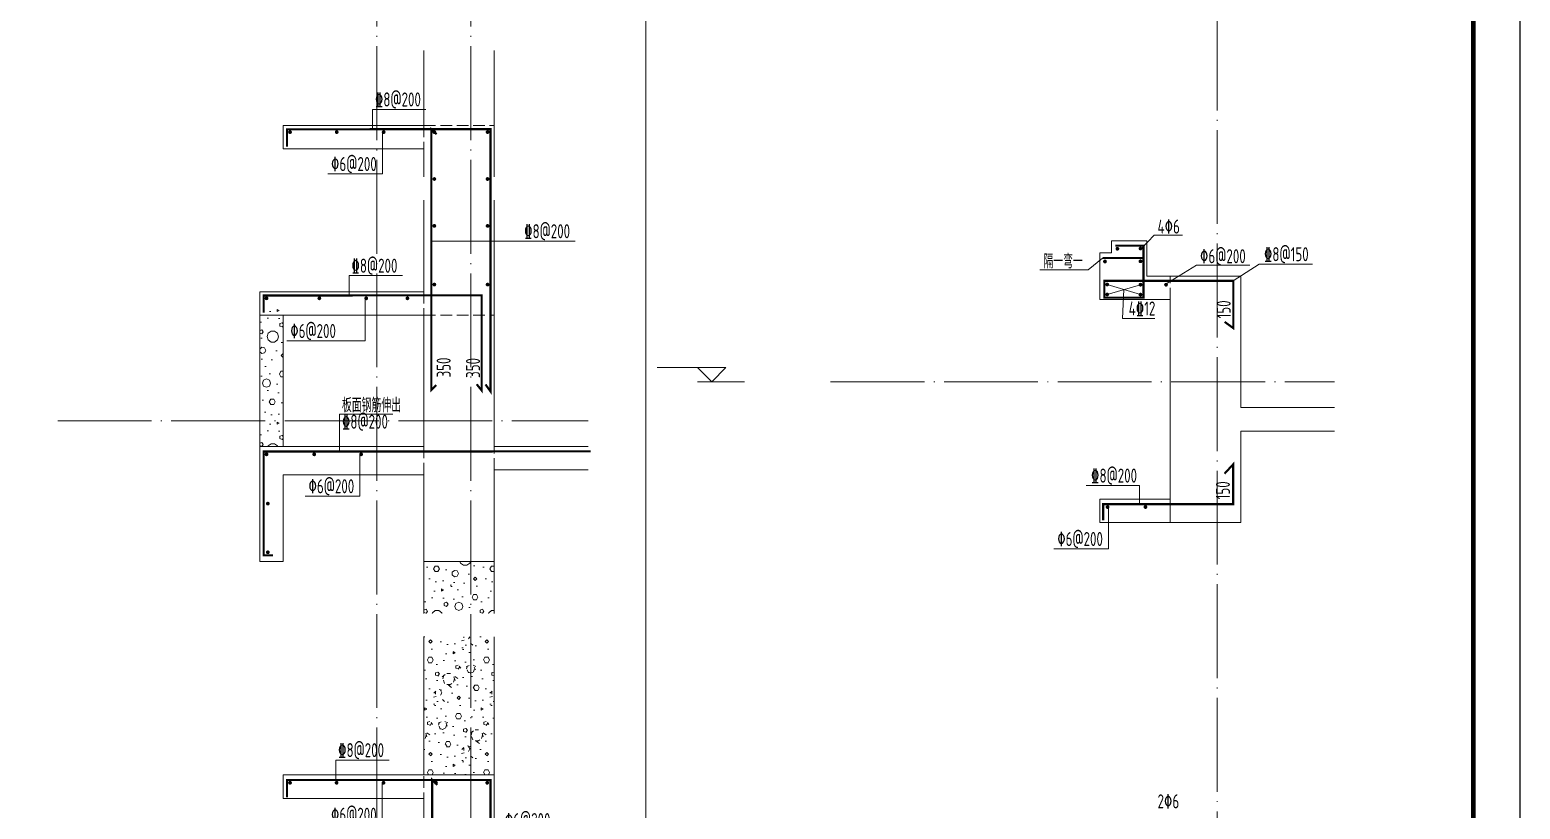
# Model space of a CAD drawing. Extents: x -129922 to 1190196, y -520662 to 139923.
# Drawn here: x 56476 to 62827, y -292490 to -289168 of the extents above; entities that cross this region are included whole.
import ezdxf
from ezdxf.enums import TextEntityAlignment as Align

# ---------------------------------------------------------------- set-up
doc = ezdxf.new("R2010")
doc.units = 0
doc.header["$LTSCALE"] = 1000
doc.header["$MEASUREMENT"] = 0
doc.linetypes.add('DASH', pattern=[0.35, 0.25, -0.1])
doc.linetypes.add('DOTE', pattern=[2.4200000000000004, 2, -0.2, 0.02, -0.2])
for name, color, linetype, lineweight in [('A-轴线-塔楼', 1, 'DOTE', 9), ('S-墙柱-REIN', 1, 'Continuous', 20), ('S-大样-HATCH', 251, 'Continuous', 9), ('S-大样-实线', 2, 'Continuous', 20), ('S-大样-标高', 3, 'Continuous', 20), ('S-大样-虚线', 4, 'DASH', 20), ('S-板-BEAM', 4, 'DASH', 20), ('S-轴网-轴线', 1, 'DOTE', 9), ('S-通用-TEXT', 7, 'Continuous', 20)]:
    doc.layers.add(name, color=color, linetype=linetype, lineweight=lineweight)
doc.layers.add('Y-云图图框', color=7, linetype='Continuous')
doc.styles.add('_YT_Name', font='', dxfattribs={"width": 0.8})
doc.styles.add('_YT_Sign_Text', font='ros.shx', dxfattribs={"width": 0.8, "bigfont": 'hztxt.shx'})
doc.styles.get("Standard").update_dxf_attribs({"font": 'gbenor.shx', "bigfont": 'gbcbig.shx'})
doc.styles.add('TSSD_Rein', font='tssdeng.shx', dxfattribs={"width": 0.7, "bigfont": 'hztxt.shx'})
doc.styles.get('_YT_Name').set_extended_font_data('SimHei')

# ---------------------------------------------------------------- blocks, each defined once
blk = doc.blocks.new('ECMCTK_A1_竖_单行图名--0')
at = {"color": 4}
blk.add_lwpolyline([(0, 0), (594, 0), (594, 841), (0, 841)], close=True, dxfattribs=at)
at = {"const_width": 1}
blk.add_lwpolyline([(10, 10), (584, 10), (584, 816), (10, 816)], close=True, dxfattribs=at)
at = {"color": 80, "flags": 3}
for tag, height, p in [('YTHQINS', 3, (593.3141200545703, 817.5)), ('ECMCKEY', 3, (440.0921243124531, 590.5706649302933)), ('YTTQINS', 3.75, (595.3510402455662, 11.875)), ('YTFRAME', 3, (375.9724074741314, 4.921755620748058)), ('YTBARCODE_T1', 3, (493.7444679098955, 4.569802464727218))]:
    blk.add_attdef(tag, text='', height=height, dxfattribs=at).set_placement(p, align=Align.MIDDLE_CENTER)
for tag, height, style, width, p in [('证书编号', 4, '_YT_Sign_Text', 0.8, (461.8656915562096, 43.81149042045581)), ('审查批准号', 4, '_YT_Sign_Text', 0.8, (514.0642124165734, 43.81149042045581)), ('工程号', 4, '_YT_Sign_Text', 0.5, (557.0764362394239, 44.12275228826911)), ('设计单位', 5.999999999999999, '_YT_Name', 0.8, (376.7464169530958, 38.60129544185475)), ('建设单位', 4, '_YT_Sign_Text', 0.8, (487.9602946534287, 36.11371279187733)), ('阶段', 4, '_YT_Sign_Text', 0.8, (557.0764362394239, 35.81408429943258)), ('项目号', 4, '_YT_Sign_Text', 0.5, (575.0773099067155, 33.72065001731971)), ('项目名称', 4, '_YT_Sign_Text', 0.8, (487.9602946534287, 28.11371279187733)), ('专业', 4, '_YT_Sign_Text', 0.8, (557.0764362394239, 27.30991628643824)), ('图纸编号', 4, '_YT_Sign_Text', 0.5, (556.9285160316213, 19.36233519530651)), ('图纸名称', 4.5, '_YT_Name', 0.8, (488.3892103430502, 15.06342029713822)), ('出图比例', 4.2, '_YT_Sign_Text', 0.8, (434.8246771789596, 11.78151837794037)), ('日期', 4, '_YT_Sign_Text', 0.5, (556.8795155204716, 12.12894911456533)), ('版本号', 4, '_YT_Sign_Text', 0.8, (575.0773099067155, 13.00177242097561))]:
    blk.add_attdef(tag, text='', height=height, dxfattribs=dict(style=style, width=width)).set_placement(p, align=Align.CENTER)
at = {"style": '_YT_Sign_Text', "width": 0.8, "flags": 3}
for tag, p, height in [('[审定人]', (343.9454760333838, 27.80807278700811), 4.104), ('{审定人}', (358.8700265756743, 26.45148132665476), 6.24), ('[校对人]', (395.2349892163655, 27.82430951000031), 4.104), ('{校对人}', (411.3493342660694, 26.53052129088257), 6.24), ('[审核人]', (344.0124312815092, 19.75554442451114), 4.104), ('{审核人}', (359.9801036885532, 18.43968781662279), 6.24), ('[设计人]', (395.4725264970979, 20.21113623363228), 4.104), ('{设计人}', (411.4798998346289, 18.53905114268498), 6.24), ('[项目负责人]', (343.7775188702284, 12.01214185184024), 4.104), ('{项目负责人}', (361.2800708387625, 10.71902187573432), 6.24), ('[专业负责人]', (395.7409748449176, 11.76811291446589), 4.104), ('{专业负责人}', (411.5792325186196, 10.36075046322785), 6.24)]:
    blk.add_attdef(tag, p, '', height=height, dxfattribs=at)
at = {"color": 80, "flags": 3}
for tag, p in [('YTBZSIT', (10, 10)), ('EXT_TK_LEFT', (10, 10)), ('YTQRCODE', (304.556034932179, 12.07320315318532))]:
    blk.add_attdef(tag, p, '', height=3, dxfattribs=at)
blk = doc.blocks.new('erwq3w4324')
at = {"layer": 'S-大样-HATCH', "ltscale": 0.2}
h = blk.add_hatch(dxfattribs=at)
h.set_pattern_fill('加气混凝土', color=256, scale=20)
h.set_pattern_definition([(0, (753675.4208375472, 831443.3018374067), (120, 240), [0, -240]), (0, (753535.0208375473, 831410.9018374067), (120, 240), [0, -240]), (0, (753613.0208375473, 831408.5018374067), (120, 240), [0, -240]), (0, (753698.2208375474, 831479.3018374067), (120, 240), [0, -240]), (0, (753598.6208375474, 831396.5018374067), (120, 240), [0, -240]), (0, (753722.2208375474, 831630.5018374067), (120, 240), [0, -240]), (0, (753649.0208375473, 831611.3018374067), (120, 240), [0, -240]), (0, (753687.4208375472, 831581.3018374067), (120, 240), [0, -240]), (0, (753491.8208375475, 831576.5018374067), (120, 240), [0, -240]), (0, (753609.4208375472, 831565.7018374066), (120, 240), [0, -240]), (0, (753563.8208375475, 831504.5018374067), (120, 240), [0, -240]), (0, (753566.2208375474, 831414.5018374067), (120, 240), [0, -240]), (0, (753656.2208375474, 831404.9018374067), (120, 240), [0, -240]), (0, (753722.2208375474, 831510.5018374067), (120, 240), [0, -240]), (0, (753497.8208375475, 831473.3018374067), (120, 240), [0, -240]), (0, (753518.2208375474, 831514.1018374066), (120, 240), [0, -240]), (0, (753611.8208375475, 831497.3018374067), (120, 240), [0, -240]), (0, (753578.2208375474, 831462.5018374067), (120, 240), [0, -240]), (0, (753559.0208375473, 831541.7018374066), (120, 240), [0, -240]), (0, (753589.0208375473, 831631.7018374066), (120, 240), [0, -240]), (0, (753507.4208375472, 831422.9018374067), (120, 240), [0, -240]), (0, (753639.4208375472, 831582.5018374067), (120, 240), [0, -240]), (0, (753527.8208375475, 831586.1018374066), (120, 240), [0, -240]), (0, (753508.6208375474, 831617.3018374067), (120, 240), [0, -240]), (130.601294, (753707.4779807474, 831555.3589798067), (-599.9999933723939, 720.0000031479067), [10.5366216, -4414.844400000001]), (18.4349488, (753690.3351239474, 831559.9304086067), (599.9999977872279, 239.9999982292889), [10.842096, -1507.05116]), (90, (753690.3351239474, 831549.6446950067), (120, 240), [10.2857136, -469.71426]), (161.565051, (753700.6208375474, 831546.2161222066), (-600.0000030210431, 239.9999821089645), [10.842096, -1507.05116]), (53.1301023, (753700.6208375474, 831546.2161222066), (120.000000226848, 239.9999998865759), [11.428572, -1188.5714]), (135, (753709.7636951474, 831423.9304294067), (-120.0000145064572, 239.9999837580805), [9.697464, -669.12504]), (45, (753696.0494087473, 831423.9304294067), (119.9999992329508, 239.999999031587), [9.697464, -669.12504]), (135, (753702.9065519474, 831417.0732694067), (-120.0000145064572, 239.9999837580805), [9.697464, -669.12504]), (45, (753702.9065519474, 831417.0732694067), (119.9999992329508, 239.999999031587), [9.697464, -669.12504]), (116.565051, (753594.3351335474, 831585.0732670067), (-2.087719469301419e-05, 479.9999869414082), [12.77753039999998, -255.5505999999997]), (180, (753588.6208535475, 831596.5018366067), (-120, 240), [13.7142864, -226.2857]), (63.43494880000001, (753569.1922775474, 831585.0732670067), (1.086458141230651e-06, 479.9999976745345), [12.7775304, -255.5506]), (116.565051, (753574.9065575474, 831573.6446950067), (-2.087719469301419e-05, 479.9999869414082), [12.77753039999998, -255.5505999999997]), (0, (753574.9065575474, 831573.6446950067), (120, 240), [13.7142864, -226.2857]), (63.43494880000001, (753588.6208535475, 831573.6446950067), (1.086458141230651e-06, 479.9999976745345), [12.7775304, -255.5506]), (107.102728, (753684.6208367473, 831503.9304214066), (-359.9999862369818, 1200.000001936058), [15.5445384, -6513.161]), (143.972626, (753680.0494079473, 831518.7875518067), (-2279.999971095236, 1679.999998098534), [15.5445384, -3248.808]), (180, (753667.4779799473, 831527.9304094067), (-120, 240), [14.8571424, -225.14284]), (36.02737329999999, (753640.0494095474, 831518.7875518067), (2279.999983150636, 1679.999981888878), [15.54453839999998, -3248.807999999995]), (71.5650511, (753635.4779807474, 831505.0732774066), (360.0000018481314, 1199.999997933916), [14.4561264, -1503.43712]), (107.102728, (753640.0494095474, 831490.2161254067), (-359.9999862369818, 1200.000001936058), [15.5445384, -6513.161]), (143.972626, (753652.6208375474, 831481.0732774066), (-2279.999971095236, 1679.999998098534), [15.5445384, -3248.808]), (0, (753652.6208375474, 831481.0732774066), (120, 240), [14.8571424, -225.14284]), (36.02737329999999, (753667.4779799473, 831481.0732774066), (2279.999983150636, 1679.999981888878), [15.54453839999998, -3248.807999999995]), (71.5650511, (753680.0494079473, 831490.2161254067), (360.0000018481314, 1199.999997933916), [14.4561264, -1503.43712]), (150.255118, (753686.9065511473, 831615.9304078066), (-360.0000008520545, 239.9999970260078), [9.214008, -1925.72784]), (90, (753678.9065519474, 831611.3589814067), (120, 240), [9.1428576, -470.8571]), (29.7448813, (753678.9065519474, 831611.3589814067), (360.0000002120073, 239.9999988791285), [9.214008, -1925.72784]), (116.565051, (753630.9065519474, 831445.6446934066), (-2.087719469301419e-05, 479.9999869414082), [12.77753039999998, -255.5505999999997]), (168.690067, (753625.1922671474, 831457.0732774066), (-1080.00000080124, 239.9999939776436), [11.6549016, -2435.8742]), (41.18592510000001, (753604.6208375474, 831451.3589974067), (2999.999981823463, 2639.999976915367), [12.1487376, -5090.3208]), (90, (753604.6208375474, 831439.9304134067), (120, 240), [11.428572, -468.5714]), (138.814074, (753613.7636951474, 831431.9304214066), (-2999.999946676086, 2640.00001681452), [12.1487376, -5090.3208]), (16.6992442, (753613.7636951474, 831431.9304214066), (3959.999970206556, 1199.999987431226), [11.93178, -4999.415]), (60.9453959, (753625.1922671474, 831435.3589894066), (119.9999996815502, 239.9999978770819), [11.7664344, -4930.1358]), (109.983106, (753530.3351255474, 831546.2161222066), (-600.0000022599722, 1679.999995554008), [13.37680079999998, -5604.878999999989]), (155.556045, (753525.7637015474, 831558.7875526067), (-1560.000005946423, 719.9999850411862), [13.8091944, -5786.052599999999]), (24.4439547, (753500.6208455474, 831558.7875526067), (1560.000000778191, 719.9999965369605), [13.8091944, -5786.052599999999]), (70.01689340000001, (753496.0494215474, 831546.2161222066), (600.0000018088572, 1679.99999583229), [13.3768008, -5604.879]), (109.983106, (753500.6208455474, 831533.6446942067), (-600.0000022599722, 1679.999995554008), [13.37680079999998, -5604.878999999989]), (160.016893, (753513.1922855475, 831529.0732654067), (-600.0000003526518, 239.9999890666697), [13.3768008, -2795.751]), (19.9831065, (753513.1922855475, 831529.0732654067), (599.9999967057635, 239.9999996192112), [13.3768008, -2795.751]), (70.01689340000001, (753525.7637015474, 831533.6446942067), (600.0000018088572, 1679.99999583229), [13.3768008, -5604.879]), (122.005383, (753619.4779799473, 831524.5018366067), (-120.000016104588, 239.9999877483145), [10.7816928, -2253.3736]), (18.4349488, (753603.4779815474, 831530.2161238067), (599.9999977872279, 239.9999982292889), [10.842096, -1507.05116]), (90, (753603.4779815474, 831519.9304078066), (120, 240), [10.2857136, -469.71426]), (161.565051, (753613.7636951474, 831516.5018374067), (-600.0000030210431, 239.9999821089645), [10.842096, -1507.05116]), (54.46232220000002, (753613.7636951474, 831516.5018374067), (839.9999987829037, 1199.999998202426), [9.831228000000001, -4119.2846]), (116.565051, (753549.7637015474, 831466.2161254067), (-2.087719469301419e-05, 479.9999869414082), [12.77753039999998, -255.5505999999997]), (180, (753544.0494215474, 831477.6447094067), (-120, 240), [12.571428, -227.42856]), (59.0362434, (753524.6208455474, 831466.2161254067), (120.0000003906126, 239.999998835111), [13.32789119999998, -2785.528799999994]), (120.963756, (753531.4779815474, 831454.7875654066), (-120.0000163991858, 239.9999889786399), [13.3278912, -2785.5288]), (0, (753531.4779815474, 831454.7875654066), (120, 240), [12.571428, -227.42856]), (63.43494880000001, (753544.0494215474, 831454.7875654066), (1.086458141230651e-06, 479.9999976745345), [12.7775304, -255.5506])])
h.paths.add_polyline_path([(753904.6205534441, 832105.0518182357), (753604.6208375474, 832105.0518182357), (753604.6220439752, 831516.5018374067), (753904.6210321053, 831516.5020813926)])
at = {"layer": 'S-墙柱-REIN', "const_width": 9, "elevation": -1.295832731141892e-09}
for points in [[(753021.4238953805, 831421.5264692326), (753021.4238953805, 831495.4509162222), (753888.3537166808, 831495.5178796974), (753888.3537166808, 830682.3169519631), (753867.140513245, 830711.1037485278)], [(753021.4238953977, 830321.5266826208), (753021.4238953977, 830395.4511296103), (754315.8248061608, 830395.555417165)]]:
    blk.add_lwpolyline(points, dxfattribs=at)
at = {"layer": 'S-墙柱-REIN', "const_width": 9}
blk.add_lwpolyline([(753661.1185219074, 830703.3718741002), (753639.9053184716, 830682.1586706645), (753639.9053184716, 831495.4961867501), (753661.1185219074, 831474.2829833145)], dxfattribs=at)
at = {"layer": 'S-墙柱-REIN', "const_width": 8, "elevation": -1.295832731141892e-09}
for points in [[(753037.9329581521, 831483.2701870642, 1), (753029.9329581521, 831483.2701870642, 1)], [(753236.4329581521, 831483.2701870642, 1), (753228.4329581521, 831483.2701870642, 1)], [(753436.4329581521, 831483.2701870642, 1), (753428.4329581521, 831483.2701870642, 1)], [(753659.9329581521, 831483.2701870642, 1), (753651.9329581521, 831483.2701870642, 1)], [(753878.4329581521, 831483.2701870642, 1), (753870.4329581521, 831483.2701870642, 1)], [(753659.9329581521, 831283.2701870642, 1), (753651.9329581521, 831283.2701870642, 1)], [(753878.4329581521, 831283.2701870642, 1), (753870.4329581521, 831283.2701870642, 1)], [(753037.9329581694, 830383.2704004523, 1), (753029.9329581694, 830383.2704004523, 1)], [(753240.9329581694, 830383.2704004523, 1), (753232.9329581694, 830383.2704004523, 1)], [(753440.9329581694, 830383.2704004523, 1), (753432.9329581694, 830383.2704004523, 1)]]:
    blk.add_lwpolyline(points, format="xyb", close=True, dxfattribs=at)
at = {"layer": 'S-大样-实线', "ltscale": 0.5}
for p, q in [((753604.6220439752, 831516.5018374067), (753604.6208375474, 832105.0518182357)), ((753904.6213516877, 831123.5518182357), (753904.6205534441, 832105.0518182357)), ((753604.6220439752, 831516.5018374064), (753004.6228748658, 831516.5018371852)), ((753004.6228748658, 831416.5018371852), (753004.6228748658, 831516.5018371852)), ((753004.6228748658, 831416.5018371852), (753604.6189482505, 831416.5018374065)), ((753604.6195960348, 831123.5518182357), (753604.6189482505, 831416.5018374065)), ((753604.6220439924, 830416.5020507948), (753604.6198171591, 831023.5518182357)), ((753904.6222520396, 830416.502050887), (753904.6214330164, 831023.5518182357)), ((753604.6220439924, 830416.5020507945), (753004.6228748835, 830416.5020505734)), ((753004.6228748835, 830316.5020505734), (753004.6228748835, 830416.5020505734)), ((754304.6236074469, 830416.5020510346), (753904.6222520396, 830416.502050887)), ((753004.6228748835, 830316.5020505734), (753604.6222489756, 830316.5020507947)), ((753604.6266201935, 829705.0518182358), (753604.6222489756, 830316.5020507949)), ((753904.6214893493, 829705.0518182358), (753904.6223356426, 830316.502050887)), ((753904.6223356426, 830316.502050887), (754304.6236074837, 830316.5020510346))]:
    blk.add_line(p, q, dxfattribs=at)
blk.add_lwpolyline([(753604.6220439752, 831516.5018374067), (753904.6210321058, 831516.5020813926)], dxfattribs=at)
at = {"layer": 'S-大样-虚线', "ltscale": 0.2}
for p, q in [((753904.6217958531, 830976.5019024137), (753604.621915604, 830976.5015355807)), ((753604.621915604, 830416.5020507944), (753604.621915604, 830316.5020507948)), ((753904.6217958531, 830316.5020509275), (753904.6217958531, 830416.5020508871))]:
    blk.add_line(p, q, dxfattribs=at)
at = {"layer": 'S-板-BEAM', "ltscale": 0.2}
for p, q in [((753604.6189592602, 831511.5230144201), (753604.6189592602, 831411.5230144163)), ((753604.6220439924, 830416.5020507945), (753604.6220439924, 830316.5020507908))]:
    blk.add_line(p, q, dxfattribs=at)
at = {"layer": 'S-通用-TEXT', "elevation": -1.295832731141892e-09}
for points in [[(753456.0984327653, 831580.2212367101), (753228.964760588, 831580.2212367101), (753228.964760588, 831495.4736409368)], [(753194.2907501105, 831305.0398237483), (753427.163888508, 831305.0398237483), (753427.1046755314, 831483.2701870642)], [(753639.9053184716, 831201.2212367101), (753368.964760588, 831201.2212367101)], [(753572.5984327826, 830554.2214500982), (753345.4647606052, 830554.2214500982), (753345.4647606052, 830395.4738543249)], [(753198.7907501278, 830205.0400371364), (753431.6638885252, 830205.0400371364), (753431.6046755486, 830383.2704004523)]]:
    blk.add_lwpolyline(points, dxfattribs=at)
at = {"layer": 'S-通用-TEXT'}
blk.add_lwpolyline([(753661.4881045069, 831282.0850289115), (754165.8612429043, 831282.0850289115)], dxfattribs=at)
at = {"layer": 'S-通用-TEXT', "style": 'TSSD_Rein', "width": 0.7}
for s, p in [('\x848@200', (753238.6415452613, 831592.2948784631, -1.295832731141892e-09)), ('\x826@200', (753208.2079640753, 831317.1134655013, -1.295832731141892e-09)), ('\x826@200', (753948.9053184716, 831294.1586706645)), ('\x848@200', (753378.6415452613, 831213.2948784631, -1.295832731141892e-09)), ('板面钢筋伸出', (753355.1415452785, 830562.7950918513, -1.295832731141892e-09)), ('\x848@200', (753355.1415452785, 830492.2950918513, -1.295832731141892e-09)), ('\x826@200', (753212.7079640925, 830217.1136788895, -1.295832731141892e-09))]:
    blk.add_text(s, height=60, dxfattribs=at).set_placement(p)
for p in [(753717.283404978, 830756.6586706645, -1.295832731141892e-09), (753871.783404978, 830756.6586706645, -1.295832731141892e-09)]:
    blk.add_text('350', height=60, rotation=90, dxfattribs=at).set_placement(p)
blk = doc.blocks.new('EREWR32421')
at = {"layer": 'S-墙柱-REIN', "const_width": 9}
blk.add_lwpolyline([(750290.2248545503, 831137.2905865468), (750326.8980152002, 831110.5246745937), (750326.8980152002, 831312.0020506352), (749777.8131814254, 831312.0020506352), (749777.8131814254, 831240.3313686668), (749944.5162544781, 831240.3313686668), (749944.5162544781, 831461.9155562927), (749824.3693244485, 831461.9155562927)], dxfattribs=at)
at = {"layer": 'S-墙柱-REIN', "const_width": 8}
for points in [[(749837.1716347365, 831448.8442742771, -1), (749829.1716347365, 831448.8442742771, -1)], [(749935.5572553435, 831449.7565884565, -1), (749927.5572553435, 831449.7565884565, -1)], [(749784.3229701994, 831394.5052150732, -1), (749776.3229701994, 831394.5052150732, -1)], [(749935.5572553435, 831395.4175292526, -1), (749927.5572553435, 831395.4175292526, -1)], [(749793.8261756254, 831296.4824979312, -1), (749785.8261756254, 831296.4824979312, -1)], [(749793.8261756254, 831254.0432471752, -1), (749785.8261756254, 831254.0432471752, -1)], [(749935.5572553435, 831295.5810147172, -1), (749927.5572553435, 831295.5810147172, -1)], [(749935.5572553435, 831253.1417639612, -1), (749927.5572553435, 831253.1417639612, -1)], [(750044.3958888231, 831295.5810147172, -1), (750036.3958888231, 831295.5810147172, -1)]]:
    blk.add_lwpolyline(points, format="xyb", close=True, dxfattribs=at)
at = {"layer": 'S-墙柱-REIN', "linetype": 'DASH', "ltscale": 0.2, "const_width": 9}
blk.add_lwpolyline([(749944.5162544781, 831409.3395256659), (749769.9670385392, 831409.3395256659)], dxfattribs=at)
at = {"layer": 'S-墙柱-REIN', "elevation": -1.295832731141892e-09}
blk.add_lwpolyline([(749772.3663005503, 830291.556166516, 9, 9, 0), (749772.3663005503, 830360.1904889633, 9, 9, 0), (750326.4408640056, 830360.1904889633, 9, 9, 0), (750326.4408640056, 830529.8203105949, 9, 9, 0), (750289.7677033558, 830490.0412710499, 0, 0, 0)], format="xyseb", dxfattribs=at)
at = {"layer": 'S-墙柱-REIN', "const_width": 8, "elevation": -1.295832731141892e-09}
for points in [[(749787.5122825895, 830347.8182750756, -1), (749795.5122825895, 830347.8182750756, -1)], [(749948.7912838687, 830348.0097598053, -1), (749956.7912838687, 830348.0097598053, -1)]]:
    blk.add_lwpolyline(points, format="xyb", close=True, dxfattribs=at)
at = {"layer": 'S-大样-实线', "ltscale": 0.5}
for p, q in [((749808.620901186, 831482.0019171161), (749958.6259085303, 831482.0019171966)), ((749808.6219293945, 831432.0019171161), (749808.620901186, 831482.0019171161)), ((749958.6259086076, 831332.0020500304), (749958.6259085303, 831482.0019171966)), ((749758.6259085597, 831232.0020500305), (749758.6219293945, 831432.0019170893)), ((749758.6219293945, 831432.0019170893), (749808.6219293945, 831432.0019171161)), ((750358.6218298487, 831332.0019023233), (749958.6259086076, 831332.0020500304)), ((750358.6222520447, 830772.0020508867), (750358.6218298487, 831332.0019023233)), ((750058.6211010758, 831232.0020506352), (749758.6259085597, 831232.0020500305)), ((750058.6228434304, 830382.002870819), (750058.6211010758, 831232.0020506352)), ((750758.623607452, 830772.0020510344), (750358.6222520447, 830772.0020508867)), ((750358.6228835862, 830282.0020508867), (750358.6223356482, 830672.0020508867)), ((750358.6223356482, 830672.0020508867), (750758.6236074893, 830672.0020510344)), ((749758.6228748886, 830382.0020508867), (750058.6228434304, 830382.002870819)), ((749758.6228748886, 830282.0020508867), (749758.6228748886, 830382.0020508867)), ((749758.6228748886, 830282.0020508867), (750358.6228835862, 830282.0020508867))]:
    blk.add_line(p, q, dxfattribs=at)
at = {"layer": 'S-大样-实线'}
blk.add_line((750058.6228434304, 830382.002870819), (750058.6228434304, 830282.002870819), dxfattribs=at)
at = {"layer": 'S-板-BEAM', "ltscale": 0.2}
blk.add_lwpolyline([(750058.6211010758, 831232.0020506352), (750058.6238692282, 831332.0019761769)], dxfattribs=at)
at = {"layer": 'S-通用-TEXT'}
for p, q in [((749935.5572553435, 831449.7565884565), (749989.2918522903, 831506.5655238122)), ((750111.3687753677, 831506.5655238122), (749989.2918522903, 831506.5655238122)), ((750040.3958888231, 831299.5810147172), (750170.316671195, 831378.7348901298)), ((750170.316671195, 831378.7348901298), (750397.3935942715, 831378.7348901298)), ((749708.6739733638, 831358.5340890527), (749503.0272099175, 831358.5340890527)), ((749931.5572553435, 831253.1417639612), (749789.8261756254, 831296.4824979312)), ((749931.5572553435, 831295.5810147172), (749789.8261756254, 831254.0432471752)), ((749860.6917154845, 831274.812130946), (749855.0838138158, 831152.0170204208)), ((749992.5308641666, 831152.0170204208), (749855.0838138158, 831152.0170204208))]:
    blk.add_line(p, q, dxfattribs=at)
for points in [[(749708.6739733638, 831358.5340890527), (749769.9670385392, 831409.3395256659)], [(750437.3771190606, 831383.5028541493), (750664.5107912379, 831383.5028541493)]]:
    blk.add_lwpolyline(points, dxfattribs=at)
at = {"layer": 'S-通用-TEXT', "ltscale": 0.2}
blk.add_lwpolyline([(750437.3771190606, 831383.5028541493), (750326.8980152002, 831312.0020506352)], dxfattribs=at)
at = {"layer": 'S-通用-TEXT', "elevation": -1.295832731141892e-09}
for points in [[(749700.5287228297, 830439.7636878332), (749927.662395007, 830439.7636878332), (749927.662395007, 830360.1904889633)], [(749562.6983571686, 830169.5879117597), (749795.571495566, 830169.5879117597), (749795.5122825895, 830347.8182750756)]]:
    blk.add_lwpolyline(points, dxfattribs=at)
at = {"layer": 'S-通用-TEXT', "style": 'TSSD_Rein', "width": 0.7}
for s, p in [('4\x826', (750004.2918522903, 831513.441226271)), ('\x826@200', (750185.316671194, 831387.0198432661)), ('\x848@150', (750457.7570834877, 831395.5764959024)), ('隔一弯一', (749518.0272099175, 831365.4097915115)), ('4\x8412', (749881.3688320541, 831164.0906621739)), ('\x848@200', (749720.9086872567, 830451.8373295863, -1.295832731141892e-09)), ('\x826@200', (749576.6155711333, 830181.6615535128, -1.295832731141892e-09))]:
    blk.add_text(s, height=60, dxfattribs=at).set_placement(p)
for p in [(750316.3134087683, 831151.9845647704), (750312.7913375758, 830380.7261607823, -1.295832731141892e-09)]:
    blk.add_text('150', height=60, rotation=90, dxfattribs=at).set_placement(p)

msp = doc.modelspace()

# ---------------------------------------------------------------- hatches: boundary and pattern name
at = {"layer": 'S-大样-HATCH', "ltscale": 0.2}
h = msp.add_hatch(dxfattribs=at)
h.set_pattern_fill('加气混凝土', color=256, scale=20)
h.set_pattern_definition([(0, (57526.04988122251, -291017.7267192039), (120, 240), [0, -240]), (0, (57385.64988122214, -291050.126719204), (120, 240), [0, -240]), (0, (57463.64988122214, -291052.5267192042), (120, 240), [0, -240]), (0, (57548.84988122233, -290981.7267192039), (120, 240), [0, -240]), (0, (57449.24988122177, -291064.5267192042), (120, 240), [0, -240]), (0, (57572.84988122233, -290830.5267192042), (120, 240), [0, -240]), (0, (57499.64988122214, -290849.7267192039), (120, 240), [0, -240]), (0, (57538.04988122251, -290879.7267192039), (120, 240), [0, -240]), (0, (57342.44988122288, -290884.5267192042), (120, 240), [0, -240]), (0, (57460.04988122251, -290895.326719204), (120, 240), [0, -240]), (0, (57414.44988122288, -290956.5267192042), (120, 240), [0, -240]), (0, (57416.84988122233, -291046.5267192042), (120, 240), [0, -240]), (0, (57506.84988122233, -291056.126719204), (120, 240), [0, -240]), (0, (57572.84988122233, -290950.5267192042), (120, 240), [0, -240]), (0, (57348.44988122288, -290987.7267192039), (120, 240), [0, -240]), (0, (57368.84988122233, -290946.9267192041), (120, 240), [0, -240]), (0, (57462.44988122288, -290963.7267192039), (120, 240), [0, -240]), (0, (57428.84988122233, -290998.5267192042), (120, 240), [0, -240]), (0, (57409.64988122214, -290919.326719204), (120, 240), [0, -240]), (0, (57439.64988122214, -290829.326719204), (120, 240), [0, -240]), (0, (57358.04988122251, -291038.126719204), (120, 240), [0, -240]), (0, (57490.04988122251, -290878.5267192042), (120, 240), [0, -240]), (0, (57378.44988122288, -290874.9267192041), (120, 240), [0, -240]), (0, (57359.24988122177, -290843.7267192039), (120, 240), [0, -240]), (130.601294, (57558.1070244227, -290905.6695768042), (-599.9999933723939, 720.0000031479067), [10.5366216, -4414.844400000001]), (18.4349488, (57540.96416762177, -290901.0981480042), (599.9999977872279, 239.9999982292889), [10.842096, -1507.05116]), (90, (57540.96416762177, -290911.3838616041), (120, 240), [10.2857136, -469.71426]), (161.565051, (57551.24988122177, -290914.8124344042), (-600.0000030210431, 239.9999821089645), [10.842096, -1507.05116]), (53.1301023, (57551.24988122177, -290914.8124344042), (120.000000226848, 239.9999998865759), [11.428572, -1188.5714]), (135, (57560.39273882177, -291037.098127204), (-120.0000145064572, 239.9999837580805), [9.697464, -669.12504]), (45, (57546.67845242177, -291037.098127204), (119.9999992329508, 239.999999031587), [9.697464, -669.12504]), (135, (57553.5355956227, -291043.9552872041), (-120.0000145064572, 239.9999837580805), [9.697464, -669.12504]), (45, (57553.5355956227, -291043.9552872041), (119.9999992329508, 239.999999031587), [9.697464, -669.12504]), (116.565051, (57444.96417722185, -290875.9552896041), (-2.087719469301419e-05, 479.9999869414082), [12.77753039999999, -255.5505999999998]), (180, (57439.24989722189, -290864.5267200042), (-120, 240), [13.7142864, -226.2857]), (63.43494880000001, (57419.82132122185, -290875.9552896041), (1.086458141230651e-06, 479.9999976745345), [12.7775304, -255.5506]), (116.565051, (57425.53560122181, -290887.3838616041), (-2.087719469301419e-05, 479.9999869414082), [12.77753039999999, -255.5505999999998]), (0, (57425.53560122181, -290887.3838616041), (120, 240), [13.7142864, -226.2857]), (63.43494880000001, (57439.24989722189, -290887.3838616041), (1.086458141230651e-06, 479.9999976745345), [12.7775304, -255.5506]), (107.102728, (57535.24988042269, -290957.0981352041), (-359.9999862369818, 1200.000001936058), [15.5445384, -6513.161]), (143.972626, (57530.67845162269, -290942.2410048041), (-2279.999971095236, 1679.999998098534), [15.5445384, -3248.808]), (180, (57518.10702362176, -290933.0981472041), (-120, 240), [14.8571424, -225.14284]), (36.02737329999999, (57490.6784532227, -290942.2410048041), (2279.999983150636, 1679.999981888878), [15.54453839999999, -3248.807999999997]), (71.5650511, (57486.1070244227, -290955.9552792041), (360.0000018481314, 1199.999997933916), [14.4561264, -1503.43712]), (107.102728, (57490.6784532227, -290970.8124312041), (-359.9999862369818, 1200.000001936058), [15.5445384, -6513.161]), (143.972626, (57503.24988122177, -290979.9552792041), (-2279.999971095236, 1679.999998098534), [15.5445384, -3248.808]), (0, (57503.24988122177, -290979.9552792041), (120, 240), [14.8571424, -225.14284]), (36.02737329999999, (57518.10702362176, -290979.9552792041), (2279.999983150636, 1679.999981888878), [15.54453839999999, -3248.807999999997]), (71.5650511, (57530.67845162269, -290970.8124312041), (360.0000018481314, 1199.999997933916), [14.4561264, -1503.43712]), (150.255118, (57537.53559482176, -290845.0981488042), (-360.0000008520545, 239.9999970260078), [9.214008, -1925.72784]), (90, (57529.5355956227, -290849.6695752041), (120, 240), [9.1428576, -470.8571]), (29.7448813, (57529.5355956227, -290849.6695752041), (360.0000002120073, 239.9999988791285), [9.214008, -1925.72784]), (116.565051, (57481.5355956227, -291015.3838632042), (-2.087719469301419e-05, 479.9999869414082), [12.77753039999999, -255.5505999999998]), (168.690067, (57475.82131082271, -291003.9552792041), (-1080.00000080124, 239.9999939776436), [11.6549016, -2435.8742]), (41.18592510000001, (57455.24988122177, -291009.669559204), (2999.999981823463, 2639.999976915367), [12.1487376, -5090.3208]), (90, (57455.24988122177, -291021.0981432041), (120, 240), [11.428572, -468.5714]), (138.814074, (57464.39273882177, -291029.0981352041), (-2999.999946676086, 2640.00001681452), [12.1487376, -5090.3208]), (16.6992442, (57464.39273882177, -291029.0981352041), (3959.999970206556, 1199.999987431226), [11.93178, -4999.415]), (60.9453959, (57475.82131082271, -291025.6695672041), (119.9999996815502, 239.9999978770819), [11.7664344, -4930.1358]), (109.983106, (57380.96416922178, -290914.8124344042), (-600.0000022599722, 1679.999995554008), [13.37680079999999, -5604.878999999993]), (155.556045, (57376.39274522182, -290902.2410040041), (-1560.000005946423, 719.9999850411862), [13.8091944, -5786.052599999999]), (24.4439547, (57351.24988922183, -290902.2410040041), (1560.000000778191, 719.9999965369605), [13.8091944, -5786.052599999999]), (70.01689340000001, (57346.67846522186, -290914.8124344042), (600.0000018088572, 1679.99999583229), [13.3768008, -5604.879]), (109.983106, (57351.24988922183, -290927.3838624042), (-600.0000022599722, 1679.999995554008), [13.37680079999999, -5604.878999999993]), (160.016893, (57363.82132922192, -290931.9552912042), (-600.0000003526518, 239.9999890666697), [13.3768008, -2795.751]), (19.9831065, (57363.82132922192, -290931.9552912042), (599.9999967057635, 239.9999996192112), [13.3768008, -2795.751]), (70.01689340000001, (57376.39274522182, -290927.3838624042), (600.0000018088572, 1679.99999583229), [13.3768008, -5604.879]), (122.005383, (57470.10702362176, -290936.5267200042), (-120.000016104588, 239.9999877483145), [10.7816928, -2253.3736]), (18.4349488, (57454.10702522178, -290930.8124328041), (599.9999977872279, 239.9999982292889), [10.842096, -1507.05116]), (90, (57454.10702522178, -290941.0981488042), (120, 240), [10.2857136, -469.71426]), (161.565051, (57464.39273882177, -290944.5267192042), (-600.0000030210431, 239.9999821089645), [10.842096, -1507.05116]), (54.46232220000002, (57464.39273882177, -290944.5267192042), (839.9999987829037, 1199.999998202426), [9.831228000000001, -4119.2846]), (116.565051, (57400.39274522182, -290994.8124312041), (-2.087719469301419e-05, 479.9999869414082), [12.77753039999999, -255.5505999999998]), (180, (57394.67846522186, -290983.383847204), (-120, 240), [12.571428, -227.42856]), (59.0362434, (57375.24988922183, -290994.8124312041), (120.0000003906126, 239.999998835111), [13.32789119999999, -2785.528799999996]), (120.963756, (57382.10702522178, -291006.240991204), (-120.0000163991858, 239.9999889786399), [13.3278912, -2785.5288]), (0, (57382.10702522178, -291006.240991204), (120, 240), [12.571428, -227.42856]), (63.43494880000001, (57394.67846522186, -291006.240991204), (1.086458141230651e-06, 479.9999976745345), [12.7775304, -255.5506])])
h.paths.add_polyline_path([(57555.24988120687, -290334.5251639932), (57455.24988120687, -290334.5251639932), (57455.2498812227, -290944.5267192042), (57555.2498812227, -290944.5267192039)])
h = msp.add_hatch(dxfattribs=at)
h.set_pattern_fill('加气混凝土', color=256, scale=20)
h.set_pattern_definition([(0, (58226.0511688868, -291729.1769520016), (120, 240), [0, -240]), (0, (58085.65116888736, -291761.5769520018), (120, 240), [0, -240]), (0, (58163.65116888736, -291763.9769520019), (120, 240), [0, -240]), (0, (58248.85116888661, -291693.1769520016), (120, 240), [0, -240]), (0, (58149.25116888699, -291775.9769520019), (120, 240), [0, -240]), (0, (58272.85116888661, -291541.9769520019), (120, 240), [0, -240]), (0, (58199.65116888736, -291561.1769520016), (120, 240), [0, -240]), (0, (58238.0511688868, -291591.1769520016), (120, 240), [0, -240]), (0, (58042.45116888717, -291595.9769520019), (120, 240), [0, -240]), (0, (58160.0511688868, -291606.7769520017), (120, 240), [0, -240]), (0, (58114.45116888717, -291667.9769520019), (120, 240), [0, -240]), (0, (58116.85116888661, -291757.9769520019), (120, 240), [0, -240]), (0, (58206.85116888661, -291767.5769520018), (120, 240), [0, -240]), (0, (58272.85116888661, -291661.9769520019), (120, 240), [0, -240]), (0, (58048.45116888717, -291699.1769520016), (120, 240), [0, -240]), (0, (58068.85116888661, -291658.3769520018), (120, 240), [0, -240]), (0, (58162.45116888717, -291675.1769520016), (120, 240), [0, -240]), (0, (58128.85116888661, -291709.9769520019), (120, 240), [0, -240]), (0, (58109.65116888736, -291630.7769520017), (120, 240), [0, -240]), (0, (58139.65116888736, -291540.7769520017), (120, 240), [0, -240]), (0, (58058.0511688868, -291749.5769520018), (120, 240), [0, -240]), (0, (58190.0511688868, -291589.9769520019), (120, 240), [0, -240]), (0, (58078.45116888717, -291586.3769520018), (120, 240), [0, -240]), (0, (58059.25116888699, -291555.1769520016), (120, 240), [0, -240]), (130.601294, (58258.10831208699, -291617.1198096019), (-599.9999933723939, 720.0000031479067), [10.5366216, -4414.844400000001]), (18.4349488, (58240.96545528699, -291612.5483808019), (599.9999977872279, 239.9999982292889), [10.842096, -1507.05116]), (90, (58240.96545528699, -291622.8340944019), (120, 240), [10.2857136, -469.71426]), (161.565051, (58251.25116888699, -291626.2626672019), (-600.0000030210431, 239.9999821089645), [10.842096, -1507.05116]), (53.1301023, (58251.25116888699, -291626.2626672019), (120.000000226848, 239.9999998865759), [11.428572, -1188.5714]), (135, (58260.39402648699, -291748.5483600018), (-120.0000145064572, 239.9999837580805), [9.697464, -669.12504]), (45, (58246.67974008698, -291748.5483600018), (119.9999992329508, 239.999999031587), [9.697464, -669.12504]), (135, (58253.53688328699, -291755.4055200019), (-120.0000145064572, 239.9999837580805), [9.697464, -669.12504]), (45, (58253.53688328699, -291755.4055200019), (119.9999992329508, 239.999999031587), [9.697464, -669.12504]), (116.565051, (58144.96546488706, -291587.4055224019), (-2.087719469301419e-05, 479.9999869414082), [12.77753039999999, -255.5505999999998]), (180, (58139.25118488711, -291575.9769528019), (-120, 240), [13.7142864, -226.2857]), (63.43494880000001, (58119.82260888707, -291587.4055224019), (1.086458141230651e-06, 479.9999976745345), [12.7775304, -255.5506]), (116.565051, (58125.53688888703, -291598.8340944019), (-2.087719469301419e-05, 479.9999869414082), [12.77753039999999, -255.5505999999998]), (0, (58125.53688888703, -291598.8340944019), (120, 240), [13.7142864, -226.2857]), (63.43494880000001, (58139.25118488711, -291598.8340944019), (1.086458141230651e-06, 479.9999976745345), [12.7775304, -255.5506]), (107.102728, (58235.25116808698, -291668.5483680018), (-359.9999862369818, 1200.000001936058), [15.5445384, -6513.161]), (143.972626, (58230.67973928698, -291653.6912376019), (-2279.999971095236, 1679.999998098534), [15.5445384, -3248.808]), (180, (58218.10831128698, -291644.5483800019), (-120, 240), [14.8571424, -225.14284]), (36.02737329999999, (58190.67974088699, -291653.6912376019), (2279.999983150636, 1679.999981888878), [15.54453839999999, -3248.807999999997]), (71.5650511, (58186.10831208699, -291667.4055120018), (360.0000018481314, 1199.999997933916), [14.4561264, -1503.43712]), (107.102728, (58190.67974088699, -291682.2626640019), (-359.9999862369818, 1200.000001936058), [15.5445384, -6513.161]), (143.972626, (58203.25116888699, -291691.4055120018), (-2279.999971095236, 1679.999998098534), [15.5445384, -3248.808]), (0, (58203.25116888699, -291691.4055120018), (120, 240), [14.8571424, -225.14284]), (36.02737329999999, (58218.10831128698, -291691.4055120018), (2279.999983150636, 1679.999981888878), [15.54453839999999, -3248.807999999997]), (71.5650511, (58230.67973928698, -291682.2626640019), (360.0000018481314, 1199.999997933916), [14.4561264, -1503.43712]), (150.255118, (58237.53688248698, -291556.5483816019), (-360.0000008520545, 239.9999970260078), [9.214008, -1925.72784]), (90, (58229.53688328699, -291561.1198080019), (120, 240), [9.1428576, -470.8571]), (29.7448813, (58229.53688328699, -291561.1198080019), (360.0000002120073, 239.9999988791285), [9.214008, -1925.72784]), (116.565051, (58181.53688328699, -291726.8340960019), (-2.087719469301419e-05, 479.9999869414082), [12.77753039999999, -255.5505999999998]), (168.690067, (58175.82259848699, -291715.4055120018), (-1080.00000080124, 239.9999939776436), [11.6549016, -2435.8742]), (41.18592510000001, (58155.25116888699, -291721.1197920018), (2999.999981823463, 2639.999976915367), [12.1487376, -5090.3208]), (90, (58155.25116888699, -291732.5483760019), (120, 240), [11.428572, -468.5714]), (138.814074, (58164.39402648699, -291740.5483680018), (-2999.999946676086, 2640.00001681452), [12.1487376, -5090.3208]), (16.6992442, (58164.39402648699, -291740.5483680018), (3959.999970206556, 1199.999987431226), [11.93178, -4999.415]), (60.9453959, (58175.82259848699, -291737.1198000018), (119.9999996815502, 239.9999978770819), [11.7664344, -4930.1358]), (109.983106, (58080.965456887, -291626.2626672019), (-600.0000022599722, 1679.999995554008), [13.37680079999999, -5604.878999999994]), (155.556045, (58076.39403288704, -291613.6912368019), (-1560.000005946423, 719.9999850411862), [13.8091944, -5786.052599999999]), (24.4439547, (58051.25117688705, -291613.6912368019), (1560.000000778191, 719.9999965369605), [13.8091944, -5786.052599999999]), (70.01689340000001, (58046.67975288708, -291626.2626672019), (600.0000018088572, 1679.99999583229), [13.3768008, -5604.879]), (109.983106, (58051.25117688705, -291638.8340952019), (-600.0000022599722, 1679.999995554008), [13.37680079999999, -5604.878999999994]), (160.016893, (58063.82261688713, -291643.4055240019), (-600.0000003526518, 239.9999890666697), [13.3768008, -2795.751]), (19.9831065, (58063.82261688713, -291643.4055240019), (599.9999967057635, 239.9999996192112), [13.3768008, -2795.751]), (70.01689340000001, (58076.39403288704, -291638.8340952019), (600.0000018088572, 1679.99999583229), [13.3768008, -5604.879]), (122.005383, (58170.10831128698, -291647.9769528019), (-120.000016104588, 239.9999877483145), [10.7816928, -2253.3736]), (18.4349488, (58154.10831288699, -291642.2626656019), (599.9999977872279, 239.9999982292889), [10.842096, -1507.05116]), (90, (58154.10831288699, -291652.5483816019), (120, 240), [10.2857136, -469.71426]), (161.565051, (58164.39402648699, -291655.9769520019), (-600.0000030210431, 239.9999821089645), [10.842096, -1507.05116]), (54.46232220000002, (58164.39402648699, -291655.9769520019), (839.9999987829037, 1199.999998202426), [9.831228000000001, -4119.2846]), (116.565051, (58100.39403288704, -291706.2626640019), (-2.087719469301419e-05, 479.9999869414082), [12.77753039999999, -255.5505999999998]), (180, (58094.67975288708, -291694.8340800018), (-120, 240), [12.571428, -227.42856]), (59.0362434, (58075.25117688705, -291706.2626640019), (120.0000003906126, 239.999998835111), [13.32789119999999, -2785.528799999996]), (120.963756, (58082.10831288699, -291717.6912240018), (-120.0000163991858, 239.9999889786399), [13.3278912, -2785.5288]), (0, (58082.10831288699, -291717.6912240018), (120, 240), [12.571428, -227.42856]), (63.43494880000001, (58094.67975288708, -291717.6912240018), (1.086458141230651e-06, 479.9999976745345), [12.7775304, -255.5506])])
h.paths.add_polyline_path([(58455.25067923483, -291434.5269328062), (58155.25116888699, -291434.5269328062), (58155.25231418558, -291655.9769520019), (58455.25143855516, -291655.9769520019)])

# ---------------------------------------------------------------- linework, layer by layer
at = {"layer": 'A-轴线-塔楼', "ltscale": 0.2}
msp.add_line((57955.25023651481, -295446.589919585), (57955.24936504461, -281443.4575766951), dxfattribs=at)
at = {"layer": 'S-墙柱-REIN', "const_width": 9, "elevation": -1.295832731141892e-09}
for points in [[(57572.05090171922, -289666.02369915), (57572.05090171922, -289592.0992521602), (58438.98072302048, -289592.032288685), (58438.98072302048, -290709.7634978557), (58417.76751958471, -290679.976701291)], [(57472.0484503739, -290374.5219301358), (57472.0484503739, -290300.597483146), (58401.29464234304, -290300.5305196708), (58401.29464234304, -290705.7634978557), (58380.08143890728, -290678.976701291)], [(57472.05060645458, -291039.5020873775), (57472.05060645458, -290965.5776403877), (58866.42910913084, -290965.4652978182)], [(57472.05060645458, -290965.5776403877), (57472.05060645458, -291408.5776403877), (57511.44125939798, -291408.5776403877)]]:
    msp.add_lwpolyline(points, dxfattribs=at)
at = {"layer": 'S-墙柱-REIN', "const_width": 8, "elevation": -1.295832731141892e-09}
for points in [[(57588.55996449184, -289604.2799813184, 1), (57580.55996449184, -289604.2799813184, 1)], [(57787.55996449184, -289604.2799813184, 1), (57779.55996449184, -289604.2799813184, 1)], [(57987.55996449184, -289604.2799813184, 1), (57979.55996449184, -289604.2799813184, 1)], [(58203.53232481037, -289604.2799813184, 1), (58195.53232481037, -289604.2799813184, 1)], [(58430.53232481037, -289604.2799813184, 1), (58422.53232481037, -289604.2799813184, 1)], [(58203.53232481037, -289804.2799813184, 1), (58195.53232481037, -289804.2799813184, 1)], [(58430.53232481037, -289804.2799813184, 1), (58422.53232481037, -289804.2799813184, 1)], [(58203.53232481037, -290004.2799813184, 1), (58195.53232481037, -290004.2799813184, 1)], [(58430.53232481037, -290004.2799813184, 1), (58422.53232481037, -290004.2799813184, 1)], [(58203.53232481037, -290254.2799813184, 1), (58195.53232481037, -290254.2799813184, 1)], [(58430.53232481037, -290254.2799813184, 1), (58422.53232481037, -290254.2799813184, 1)], [(57488.55751314465, -290312.7782123042, 1), (57480.55751314465, -290312.7782123042, 1)], [(57713.55751314465, -290312.7782123042, 1), (57705.55751314465, -290312.7782123042, 1)], [(57913.55751314465, -290312.7782123042, 1), (57905.55751314465, -290312.7782123042, 1)], [(58088.75566171561, -290312.7782123042, 1), (58080.75566171561, -290312.7782123042, 1)], [(57488.55966922719, -290977.7583695459, 1), (57480.55966922719, -290977.7583695459, 1)], [(57691.55966922719, -290977.7583695459, 1), (57683.55966922719, -290977.7583695459, 1)], [(57891.55966922719, -290977.7583695459, 1), (57883.55966922719, -290977.7583695459, 1)]]:
    msp.add_lwpolyline(points, format="xyb", close=True, dxfattribs=at)
at = {"layer": 'S-墙柱-REIN', "const_width": 9}
msp.add_lwpolyline([(58207.74388963063, -290683.1552576488), (58186.53232481037, -290704.3700995734), (58186.44640701529, -289592.0517949646), (58209.03232481037, -289613.2666368892)], dxfattribs=at)
at = {"layer": 'S-墙柱-REIN', "const_width": 8}
for points in [[(57494.03232481037, -291187.8700995734, 1), (57486.03232481037, -291187.8700995734, 1)], [(57494.03232481037, -291395.2520547686, 1), (57486.03232481037, -291395.2520547686, 1)]]:
    msp.add_lwpolyline(points, format="xyb", close=True, dxfattribs=at)
at = {"layer": 'S-大样-HATCH', "ltscale": 0.5}
msp.add_line((59100.54666253072, -281421.8094749614), (59100.54666253072, -296741.8014800935), dxfattribs=at)
at = {"layer": 'S-大样-实线', "ltscale": 0.5}
for p, q in [((58155.24905031439, -289576.0269328309), (58155.24784388658, -289255.9769520019)), ((58455.24799773921, -289794.4769520019), (58455.2475597829, -289255.9769520019)), ((57555.249881205, -289676.0269330526), (57555.249881205, -289576.0269330526)), ((58155.24905031439, -289576.0269328314), (57555.249881205, -289576.0269330526)), ((57555.249881205, -289676.0269330526), (58155.24595458977, -289676.0269328314)), ((58155.24609125391, -289794.4769520019), (58155.24595458977, -289676.0269328314)), ((58155.24659896814, -290284.5251638172), (58155.24620663081, -289894.4769520019)), ((58455.24893306274, -290944.5267193508), (58455.24807906788, -289894.4769520019)), ((57455.249651783, -290284.5269328062), (58155.24659896814, -290284.5251638172)), ((57455.24988122177, -290384.5251640091), (57455.24988122177, -290284.5269328062)), ((57455.25023481701, -290384.5251640091), (58155.24570342604, -290384.5251638191)), ((58155.24875504975, -290944.5267192035), (58155.24570342604, -290384.5251638191)), ((57455.2498812227, -291434.526932701), (57455.2498812227, -290944.5267192042)), ((58155.24875504975, -290944.5267192037), (57455.2498812227, -290944.5267192042)), ((58855.25061378613, -290944.5267192032), (58455.24893306274, -290944.5267192032)), ((57555.2498812227, -291434.526932701), (57555.2498812227, -291064.5267196642)), ((57555.2498812227, -291064.5267196642), (58155.24925531526, -291064.526719443)), ((58155.25231418558, -291655.9769520019), (58155.24925531526, -291064.526719443)), ((58455.24934198134, -291044.5267193506), (58855.25061382246, -291044.5267192032)), ((58455.25143855516, -291655.9769520019), (58455.24934198134, -291044.5267193508)), ((57555.2498812227, -291434.526932701), (57455.2498812227, -291434.526932701)), ((58155.25116888699, -291434.5269328062), (58455.25067923576, -291434.5269328062))]:
    msp.add_line(p, q, dxfattribs=at)
at = {"layer": 'S-大样-实线'}
for p, q in [((57455.2498812227, -290944.5267192039), (57455.24988122177, -290384.5251640091)), ((57555.2498812227, -290944.5267192037), (57555.2498812227, -290384.5267116814))]:
    msp.add_line(p, q, dxfattribs=at)
at = {"layer": 'S-大样-标高'}
for p, q in [((59441.60447267056, -290608.3711165562), (59149.36526488033, -290608.3711165562)), ((59381.60447267056, -290668.3711165562), (59321.60447267056, -290608.3711165562)), ((59381.60447267056, -290668.3711165562), (59441.60447267056, -290608.3711165562)), ((59521.60447267056, -290668.3711165562), (59321.60447267056, -290668.3711165562))]:
    msp.add_line(p, q, dxfattribs=at)
at = {"layer": 'S-大样-虚线', "ltscale": 0.2}
for p, q in [((58155.24912692685, -290944.5267192037), (58155.24912692685, -291064.5267194388)), ((58455.24934198134, -291044.5267193508), (58455.24934198134, -290944.5267193911))]:
    msp.add_line(p, q, dxfattribs=at)
at = {"layer": 'S-板-BEAM', "ltscale": 0.2}
for p, q in [((58155.2459545907, -289576.0270482118), (58155.2459545907, -289676.0270482155)), ((58155.24659896814, -290284.5251638168), (58155.24659896814, -290384.5251638205)), ((58155.24595356625, -290384.5269328062), (58455.24847761993, -290384.526932806))]:
    msp.add_line(p, q, dxfattribs=at)
msp.add_lwpolyline([(58155.2459545907, -289576.0269328314), (58455.24782007639, -289576.026688843)], dxfattribs=at)
at = {"layer": 'S-轴网-轴线', "ltscale": 0.2}
for p, q in [((58355.25023651481, -295446.5898946915), (58355.24936504461, -282424.4575518016)), ((61536.04911661227, -294835.6702243267), (61536.04824514393, -282574.8017352768)), ((59888.20514578451, -290668.3711165776), (62036.04772006426, -290668.3711163225)), ((56594.40158924166, -290834.5269328062), (58855.24416352142, -290834.5269328062))]:
    msp.add_line(p, q, dxfattribs=at)
at = {"layer": 'S-通用-TEXT', "elevation": -1.295832731141892e-09}
for points in [[(58163.72543910411, -289507.3289316725), (57936.59176692725, -289507.3289316725), (57936.59176692725, -289592.0765274456)], [(57745.41775645022, -289782.5103446343), (57978.29089484722, -289782.5103446343), (57978.23168187108, -289604.2799813184)], [(58063.72298775878, -290215.8271626583), (57836.58931558099, -290215.8271626583), (57836.58931558099, -290300.5747584314)], [(57571.41530510303, -290494.2529600915), (57904.28844350096, -290494.2529600915), (57904.2292305239, -290312.7782123042)], [(58023.22514383946, -290806.8073199), (57796.0914716626, -290806.8073199), (57796.0914716626, -290965.5549156731)], [(57649.41746118557, -291155.9887328618), (57882.29059958257, -291155.9887328618), (57882.23138660644, -290977.7583695459)]]:
    msp.add_lwpolyline(points, dxfattribs=at)
at = {"layer": 'S-通用-TEXT'}
msp.add_lwpolyline([(58799.48921231445, -290068.9437413265), (58186.4832431477, -290068.9437413265)], dxfattribs=at)

# ---------------------------------------------------------------- block references
for name, p in [('EREWR32421', (-688722.5741135721, -1121550.372953723)), ('erwq3w4324', (-695449.3729936612, -1123861.028770238))]:
    msp.add_blockref(name, p)
at = {"layer": 'Y-云图图框', "xscale": 20, "yscale": 20, "zscale": 20}
msp.add_blockref('ECMCTK_A1_竖_单行图名--0', (50947.26528053344, -297742.2094852254), dxfattribs=at)

# ---------------------------------------------------------------- texts
at = {"layer": 'S-通用-TEXT', "style": 'TSSD_Rein', "width": 0.7}
for s, p in [('\x848@200', (57946.26855160002, -289495.2552899192, -1.295832731141892e-09)), ('\x826@200', (57759.33497041449, -289770.436702881, -1.295832731141892e-09)), ('\x848@200', (58582.03232481037, -290056.8700995734)), ('\x848@200', (57846.2661002547, -290203.753520905, -1.295832731141892e-09)), ('\x826@200', (57585.33251906824, -290482.1793183382, -1.295832731141892e-09)), ('板面钢筋伸出', (57805.76825633537, -290798.2336781467, -1.295832731141892e-09)), ('\x848@200', (57805.76825633537, -290868.7336781467, -1.295832731141892e-09)), ('\x826@200', (57663.33467514985, -291143.9150911085, -1.295832731141892e-09)), ('2\x826', (61281.71774242152, -292486.9317274415))]:
    msp.add_text(s, height=60, dxfattribs=at).set_placement(p)
for p in [(58269.4079599705, -290649.9898778712, -1.295832731141892e-09), (58394.41041131769, -290651.9916468854, -1.295832731141892e-09)]:
    msp.add_text('350', height=60, rotation=90, dxfattribs=at).set_placement(p)

doc.saveas('drawing.dxf')
